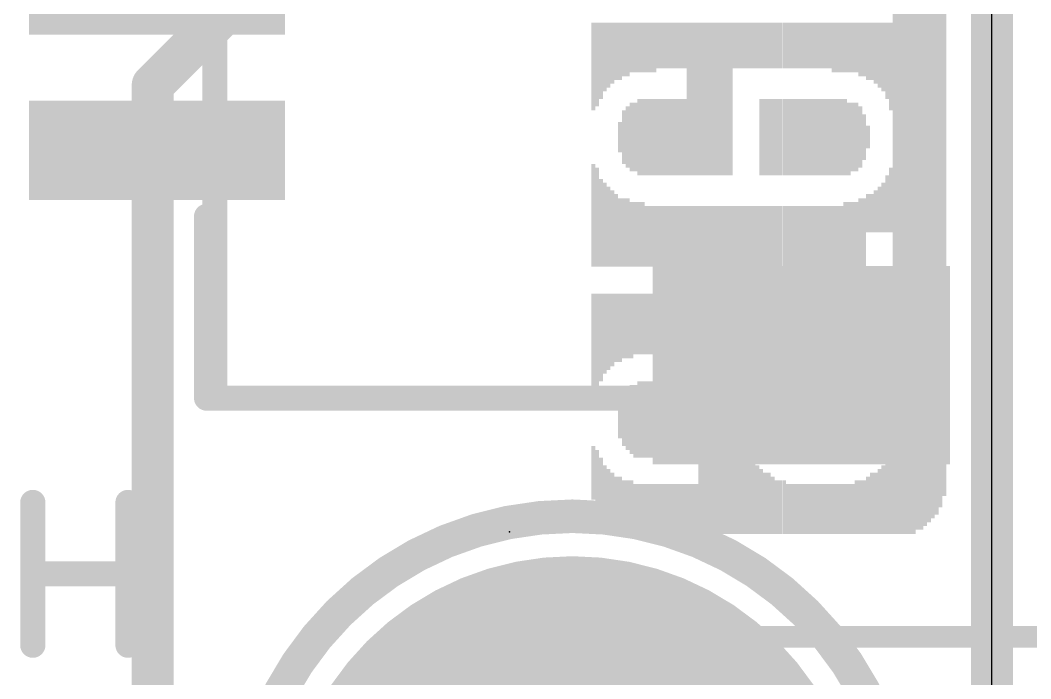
# Model space of a CAD drawing. Extents: x -8.6 to 30.2, y -8.2 to 38.7.
# Drawn here: x 19.52 to 25.63, y 3.56 to 7.54 of the extents above; entities that cross this region are included whole.
import ezdxf

# ---------------------------------------------------------------- set-up
doc = ezdxf.new("R2010")
doc.units = 0
for name, color, linetype in [('1', 12, 'CONTINUOUS'), ('16', 5, 'CONTINUOUS'), ('17', 110, 'CONTINUOUS'), ('20', 53, 'CONTINUOUS'), ('21', 40, 'CONTINUOUS'), ('22', 6, 'CONTINUOUS'), ('24', 6, 'CONTINUOUS'), ('47', 253, 'CONTINUOUS'), ('51', 253, 'CONTINUOUS')]:
    doc.layers.add(name, color=color, linetype=linetype)

# ---------------------------------------------------------------- blocks, each defined once
blk = doc.blocks.new('RECT')
blk.add_solid([(-0.5, -0.5), (0.5, -0.5), (-0.5, 0.5), (0.5, 0.5)])
blk = doc.blocks.new('ROUNDP')
at = {"const_width": 0.5}
blk.add_lwpolyline([(0, -0.25, 1), (0, 0.25, 1), (0, -0.25)], format="xyb", dxfattribs=at)

msp = doc.modelspace()

# ---------------------------------------------------------------- linework, layer by layer
at = {"layer": '1', "const_width": 0.254}
msp.add_lwpolyline([(25.4, 11.43), (25.4, 0)], dxfattribs=at)
at = {"layer": '16', "const_width": 0.254}
for points in [[(25.4, 11.43), (25.4, 0)], [(20.32, 7.1501), (21.8059, 8.636)], [(20.32, 1.905), (20.32, 7.1501)]]:
    msp.add_lwpolyline(points, dxfattribs=at)
at = {"layer": '16', "const_width": 0.127}
for points in [[(20.3835, 7.1501, 1), (20.2565, 7.1501)], [(20.2751, 7.195, 1), (20.3649, 7.1052)]]:
    msp.add_lwpolyline(points, format="xyb", dxfattribs=at)
at = {"layer": '20'}
msp.add_line((25.4, 2.54), (25.4, 29.21), dxfattribs=at)
at = {"layer": '21', "const_width": 0.1524}
for points in [[(24.946, 6.155), (24.946, 10.355)], [(20.646, 5.255), (20.646, 6.355)], [(23.246, 5.255), (20.646, 5.255)], [(19.594, 3.7592), (19.594, 4.6235)], [(20.1702, 4.6235), (20.1702, 3.7592)], [(19.594, 4.1914), (20.1702, 4.1914)]]:
    msp.add_lwpolyline(points, dxfattribs=at)
at = {"layer": '21'}
for points, const_width in [([(20.6841, 6.355, 1), (20.6079, 6.355)], 0.0762), ([(24.9079, 6.155, 1), (24.9841, 6.155)], 0.0762), ([(20.646, 5.2931, 1), (20.646, 5.2169)], 0.0762), ([(23.246, 5.2169, 1), (23.246, 5.2931)], 0.0762), ([(20.6079, 5.255, 1), (20.6841, 5.255)], 0.0762), ([(19.6321, 4.6235, 1), (19.5559, 4.6235)], 0.0762), ([(20.2083, 4.6235, 1), (20.1321, 4.6235)], 0.0762), ([(22.86, 0.54, 1), (22.86, 4.54, 1), (22.86, 0.54)], 0.2032), ([(19.594, 4.2295, 1), (19.594, 4.1533)], 0.0762), ([(20.1702, 4.1533, 1), (20.1702, 4.2295)], 0.0762), ([(19.5559, 3.7592, 1), (19.6321, 3.7592)], 0.0762), ([(20.1321, 3.7592, 1), (20.2083, 3.7592)], 0.0762)]:
    msp.add_lwpolyline(points, format="xyb", dxfattribs=dict(at, const_width=const_width))
at = {"layer": '24'}
msp.add_point((22.479, 4.445), dxfattribs=at)
at = {"layer": '47', "const_width": 0.13}
for points in [[(25.4, 9.144), (25.4, -8.173)], [(22.86, 3.81), (30.144, 3.81)]]:
    msp.add_lwpolyline(points, dxfattribs=at)
at = {"layer": '47', "const_width": 0.065}
msp.add_lwpolyline([(22.86, 3.8425, 1), (22.86, 3.7775)], format="xyb", dxfattribs=at)
at = {"layer": '51', "const_width": 0.1524}
for points in [[(20.696, 5.255), (20.696, 11.355)], [(24.946, 11.355), (24.946, 5.255)], [(24.946, 5.255), (20.696, 5.255)]]:
    msp.add_lwpolyline(points, dxfattribs=at)
at = {"layer": '51', "const_width": 0.0762}
for points in [[(20.696, 5.2931, 1), (20.696, 5.2169)], [(24.946, 5.2169, 1), (24.946, 5.2931)], [(20.6579, 5.255, 1), (20.7341, 5.255)], [(24.9079, 5.255, 1), (24.9841, 5.255)]]:
    msp.add_lwpolyline(points, format="xyb", dxfattribs=at)

# ---------------------------------------------------------------- block references
at = {"layer": '1', "rotation": 180}
for p, xscale, yscale in [((20.346, 7.755), 1.55, 0.6), ((20.346, 6.755), 1.55, 0.6), ((24.246, 5.455), 1.8, 1.2)]:
    msp.add_blockref('RECT', p, dxfattribs=dict(at, xscale=xscale, yscale=yscale))
at = {"layer": '17', "xscale": 3.516, "yscale": 3.516}
msp.add_blockref('ROUNDP', (22.86, 2.54), dxfattribs=at)
msp.add_blockref('ROUNDP', (22.86, 2.54), dxfattribs=at)
at = {"layer": '22', "rotation": 90}
for p, xscale, yscale in [((24.8111, 8.81), 5.5194, 0.0231), ((24.8342, 8.81), 5.5194, 0.0231), ((24.8573, 8.81), 5.5194, 0.0231), ((24.8804, 8.81), 5.5194, 0.0231), ((24.9036, 8.81), 5.5194, 0.0231), ((24.9267, 8.7973), 5.494, 0.0231), ((24.9498, 8.7973), 5.494, 0.0231), ((24.9729, 8.7859), 5.4712, 0.0231), ((24.996, 8.7859), 5.4712, 0.0231), ((25.019, 8.7744), 5.4483, 0.0229), ((25.042, 8.763), 5.4254, 0.0231), ((25.0651, 8.7516), 5.4026, 0.0231), ((25.0882, 8.7287), 5.3569, 0.0231), ((25.1113, 8.6944), 5.2883, 0.0231), ((22.987, 7.2631), 0.5309, 0.0229), ((23.01, 7.2746), 0.508, 0.0231), ((23.0331, 7.2974), 0.4623, 0.0231), ((23.0562, 7.3203), 0.4166, 0.0231), ((23.0793, 7.3317), 0.3937, 0.0231), ((23.1024, 7.3431), 0.3708, 0.0231), ((23.1256, 7.3546), 0.348, 0.0231), ((23.1487, 7.3546), 0.348, 0.0231), ((23.1718, 7.366), 0.3251, 0.0231), ((23.1949, 7.366), 0.3251, 0.0231), ((23.218, 7.3774), 0.3023, 0.0231), ((23.241, 7.3774), 0.3023, 0.0229), ((23.264, 7.3774), 0.3023, 0.0231), ((23.2871, 7.3774), 0.3023, 0.0231), ((23.3102, 7.3774), 0.3023, 0.0231), ((23.3333, 7.3774), 0.3023, 0.0231), ((23.3564, 7.3774), 0.3023, 0.0231), ((23.3796, 7.3901), 0.2769, 0.0231), ((23.4027, 7.3901), 0.2769, 0.0231), ((23.4258, 7.3901), 0.2769, 0.0231), ((23.4489, 7.3901), 0.2769, 0.0231), ((23.472, 7.3901), 0.2769, 0.0231), ((23.495, 7.3901), 0.2769, 0.0229), ((23.518, 7.3901), 0.2769, 0.0231), ((23.5411, 7.3901), 0.2769, 0.0231), ((23.5642, 7.0663), 0.9246, 0.0231), ((23.5873, 7.0663), 0.9246, 0.0231), ((23.6104, 7.0663), 0.9246, 0.0231), ((23.6336, 7.0663), 0.9246, 0.0231), ((23.6567, 7.0663), 0.9246, 0.0231), ((23.6798, 7.0663), 0.9246, 0.0231), ((23.7029, 7.0663), 0.9246, 0.0231), ((23.726, 7.0663), 0.9246, 0.0231), ((23.749, 7.0663), 0.9246, 0.0229), ((23.772, 7.0663), 0.9246, 0.0231), ((23.7951, 7.0663), 0.9246, 0.0231), ((23.8182, 7.0663), 0.9246, 0.0231), ((23.8413, 7.3901), 0.2769, 0.0231), ((23.8644, 7.3901), 0.2769, 0.0231), ((23.8876, 7.3901), 0.2769, 0.0231), ((23.9107, 7.3901), 0.2769, 0.0231), ((23.9338, 7.3901), 0.2769, 0.0231), ((23.9569, 7.3901), 0.2769, 0.0231), ((23.98, 7.3901), 0.2769, 0.0231), ((24.003, 7.3901), 0.2769, 0.0229), ((24.026, 7.3901), 0.2769, 0.0231), ((24.0491, 7.3901), 0.2769, 0.0231), ((24.0722, 7.3901), 0.2769, 0.0231), ((24.0953, 7.3901), 0.2769, 0.0231), ((24.1184, 7.3901), 0.2769, 0.0231), ((24.1416, 7.3901), 0.2769, 0.0231), ((24.1647, 7.3901), 0.2769, 0.0231), ((24.1878, 7.3901), 0.2769, 0.0231), ((24.2109, 7.3901), 0.2769, 0.0231), ((24.234, 7.3901), 0.2769, 0.0231), ((24.257, 7.3901), 0.2769, 0.0229), ((24.28, 7.3901), 0.2769, 0.0231), ((24.3031, 7.3901), 0.2769, 0.0231), ((24.3262, 7.3901), 0.2769, 0.0231), ((24.3493, 7.3901), 0.2769, 0.0231), ((24.3724, 7.3901), 0.2769, 0.0231), ((24.3956, 7.3901), 0.2769, 0.0231), ((24.4187, 7.3901), 0.2769, 0.0231), ((24.4418, 7.3774), 0.3023, 0.0231), ((24.4649, 7.3774), 0.3023, 0.0231), ((24.488, 7.3774), 0.3023, 0.0231), ((24.511, 7.3774), 0.3023, 0.0229), ((24.534, 7.3774), 0.3023, 0.0231), ((24.5571, 7.3774), 0.3023, 0.0231), ((24.5802, 7.3774), 0.3023, 0.0231), ((24.6033, 7.366), 0.3251, 0.0231), ((24.6264, 7.366), 0.3251, 0.0231), ((24.6496, 7.3546), 0.348, 0.0231), ((24.6727, 7.3546), 0.348, 0.0231), ((24.6958, 7.3431), 0.3708, 0.0231), ((24.7189, 7.3317), 0.3937, 0.0231), ((24.742, 7.3203), 0.4166, 0.0231), ((24.765, 7.2974), 0.4623, 0.0229), ((24.788, 7.2631), 0.5309, 0.0231), ((23.218, 6.8351), 0.4166, 0.0231), ((23.241, 6.8351), 0.4166, 0.0229), ((23.264, 6.8351), 0.4623, 0.0231), ((23.2871, 6.8351), 0.4623, 0.0231), ((23.3102, 6.8351), 0.4623, 0.0231), ((23.3333, 6.8351), 0.4623, 0.0231), ((23.3564, 6.8351), 0.4623, 0.0231), ((23.3796, 6.8351), 0.4623, 0.0231), ((23.4027, 6.8351), 0.4623, 0.0231), ((23.4258, 6.8351), 0.4623, 0.0231), ((23.4489, 6.8351), 0.4623, 0.0231), ((23.472, 6.8351), 0.4623, 0.0231), ((23.495, 6.8351), 0.4623, 0.0229), ((23.518, 6.8351), 0.4623, 0.0231), ((23.5411, 6.8351), 0.4623, 0.0231), ((24.003, 6.8351), 0.4623, 0.0229), ((24.026, 6.8351), 0.4623, 0.0231), ((24.0491, 6.8351), 0.4623, 0.0231), ((24.0722, 6.8351), 0.4623, 0.0231), ((24.0953, 6.8351), 0.4623, 0.0231), ((24.1184, 6.8351), 0.4623, 0.0231), ((24.1416, 6.8351), 0.4623, 0.0231), ((24.1647, 6.8351), 0.4623, 0.0231), ((24.1878, 6.8351), 0.4623, 0.0231), ((24.2109, 6.8351), 0.4623, 0.0231), ((24.234, 6.8351), 0.4623, 0.0231), ((24.257, 6.8351), 0.4623, 0.0229), ((24.28, 6.8351), 0.4623, 0.0231), ((24.3031, 6.8351), 0.4623, 0.0231), ((24.3262, 6.8351), 0.4623, 0.0231), ((24.3493, 6.8351), 0.4623, 0.0231), ((24.3724, 6.8351), 0.4623, 0.0231), ((24.3956, 6.8351), 0.4623, 0.0231), ((24.4187, 6.8351), 0.4623, 0.0231), ((24.4418, 6.8351), 0.4623, 0.0231), ((24.4649, 6.8351), 0.4623, 0.0231), ((24.488, 6.8351), 0.4623, 0.0231), ((24.511, 6.8351), 0.4623, 0.0229), ((24.534, 6.8237), 0.4394, 0.0231), ((24.5571, 6.8351), 0.4166, 0.0231), ((24.5802, 6.8351), 0.4166, 0.0231), ((23.1718, 6.8351), 0.3251, 0.0231), ((23.1949, 6.8351), 0.3708, 0.0231), ((24.6033, 6.8351), 0.3708, 0.0231), ((23.1487, 6.8351), 0.1829, 0.0231), ((24.6264, 6.8339), 0.2769, 0.0231), ((24.6496, 6.8351), 0.1372, 0.0231), ((22.987, 6.3614), 0.6223, 0.0229), ((23.01, 6.35), 0.5994, 0.0231), ((24.788, 6.4541), 0.3912, 0.0231), ((23.0331, 6.3157), 0.5309, 0.0231), ((23.0562, 6.3043), 0.508, 0.0231), ((24.742, 6.4084), 0.2997, 0.0231), ((24.765, 6.4313), 0.3454, 0.0229), ((23.0793, 6.2929), 0.4851, 0.0231), ((23.1024, 6.2814), 0.4623, 0.0231), ((23.1256, 6.27), 0.4394, 0.0231), ((24.6496, 6.3741), 0.2311, 0.0231), ((24.6727, 6.3741), 0.2311, 0.0231), ((24.6958, 6.3856), 0.254, 0.0231), ((24.7189, 6.397), 0.2769, 0.0231), ((23.1487, 6.2573), 0.414, 0.0231), ((23.1718, 6.2573), 0.414, 0.0231), ((23.1949, 6.2573), 0.414, 0.0231), ((23.218, 6.2459), 0.3912, 0.0231), ((23.241, 6.2459), 0.3912, 0.0229), ((23.264, 6.2459), 0.3912, 0.0231), ((23.2871, 6.2459), 0.3912, 0.0231), ((24.511, 6.2459), 0.3912, 0.0229), ((24.534, 6.2459), 0.3912, 0.0231), ((24.5571, 6.2459), 0.3912, 0.0231), ((24.5802, 6.2459), 0.3912, 0.0231), ((24.6033, 6.2573), 0.414, 0.0231), ((24.6264, 6.2573), 0.414, 0.0231), ((23.3102, 6.2344), 0.3683, 0.0231), ((23.3333, 6.2344), 0.3683, 0.0231), ((23.3564, 6.2344), 0.3683, 0.0231), ((23.3796, 6.2344), 0.3683, 0.0231), ((23.4027, 6.2344), 0.3683, 0.0231), ((23.4258, 6.2344), 0.3683, 0.0231), ((23.4489, 6.2344), 0.3683, 0.0231), ((23.472, 6.2344), 0.3683, 0.0231), ((23.495, 6.2344), 0.3683, 0.0229), ((23.518, 6.2344), 0.3683, 0.0231), ((23.5411, 6.2344), 0.3683, 0.0231), ((23.5642, 6.2344), 0.3683, 0.0231), ((23.5873, 6.2344), 0.3683, 0.0231), ((23.6104, 6.2344), 0.3683, 0.0231), ((23.6336, 6.2344), 0.3683, 0.0231), ((23.6567, 6.2344), 0.3683, 0.0231), ((23.6798, 6.2344), 0.3683, 0.0231), ((23.7029, 6.2344), 0.3683, 0.0231), ((23.726, 6.2344), 0.3683, 0.0231), ((23.749, 6.2344), 0.3683, 0.0229), ((23.772, 6.2344), 0.3683, 0.0231), ((23.7951, 6.2344), 0.3683, 0.0231), ((23.8182, 6.2344), 0.3683, 0.0231), ((23.8413, 6.2344), 0.3683, 0.0231), ((23.8644, 6.2344), 0.3683, 0.0231), ((23.8876, 6.2344), 0.3683, 0.0231), ((23.9107, 6.2344), 0.3683, 0.0231), ((23.9338, 6.2344), 0.3683, 0.0231), ((23.9569, 6.2344), 0.3683, 0.0231), ((23.98, 6.2344), 0.3683, 0.0231), ((24.003, 6.2344), 0.3683, 0.0229), ((24.026, 6.2344), 0.3683, 0.0231), ((24.0491, 6.2344), 0.3683, 0.0231), ((24.0722, 6.2344), 0.3683, 0.0231), ((24.0953, 6.2344), 0.3683, 0.0231), ((24.1184, 6.2344), 0.3683, 0.0231), ((24.1416, 6.2344), 0.3683, 0.0231), ((24.1647, 6.2344), 0.3683, 0.0231), ((24.1878, 6.2344), 0.3683, 0.0231), ((24.2109, 6.2344), 0.3683, 0.0231), ((24.234, 6.2344), 0.3683, 0.0231), ((24.257, 6.2344), 0.3683, 0.0229), ((24.28, 6.2344), 0.3683, 0.0231), ((24.3031, 6.2344), 0.3683, 0.0231), ((24.3262, 6.2344), 0.3683, 0.0231), ((24.3493, 6.2344), 0.3683, 0.0231), ((24.3724, 6.2344), 0.3683, 0.0231), ((24.3956, 6.2344), 0.3683, 0.0231), ((24.4187, 6.2344), 0.3683, 0.0231), ((24.4418, 6.2344), 0.3683, 0.0231), ((24.4649, 6.2344), 0.3683, 0.0231), ((24.488, 6.2344), 0.3683, 0.0231), ((22.987, 5.588), 0.5994, 0.0229), ((23.01, 5.5994), 0.5766, 0.0231), ((23.0331, 5.6223), 0.5309, 0.0231), ((23.0562, 5.6452), 0.4851, 0.0231), ((23.0793, 5.6566), 0.4623, 0.0231), ((23.1024, 5.668), 0.4394, 0.0231), ((23.1256, 5.6807), 0.414, 0.0231), ((23.1487, 5.6807), 0.414, 0.0231), ((23.1718, 5.6921), 0.3912, 0.0231), ((23.1949, 5.6921), 0.3912, 0.0231), ((23.218, 5.6921), 0.3912, 0.0231), ((23.241, 5.7036), 0.3683, 0.0229), ((23.264, 5.7036), 0.3683, 0.0231), ((23.2871, 5.7036), 0.3683, 0.0231), ((23.3102, 5.7036), 0.3683, 0.0231), ((23.3333, 5.7036), 0.3683, 0.0231), ((23.3564, 5.7036), 0.3683, 0.0231), ((23.3796, 5.7036), 0.3683, 0.0231), ((23.4027, 5.7036), 0.3683, 0.0231), ((23.4258, 5.7036), 0.3683, 0.0231), ((23.4489, 5.7036), 0.3683, 0.0231), ((23.472, 5.7036), 0.3683, 0.0231), ((23.495, 5.7036), 0.3683, 0.0229), ((23.518, 5.7036), 0.3683, 0.0231), ((23.5411, 5.7036), 0.3683, 0.0231), ((23.5642, 5.7036), 0.3683, 0.0231), ((23.5873, 5.7036), 0.3683, 0.0231), ((23.6104, 5.7036), 0.3683, 0.0231), ((23.6336, 5.7036), 0.3683, 0.0231), ((23.6567, 5.7036), 0.3683, 0.0231), ((23.6798, 5.6921), 0.3912, 0.0231), ((23.7029, 5.6921), 0.3912, 0.0231), ((23.726, 5.6807), 0.414, 0.0231), ((23.749, 5.6807), 0.414, 0.0229), ((23.772, 5.668), 0.4394, 0.0231), ((23.7951, 5.6566), 0.4623, 0.0231), ((23.8182, 5.6452), 0.4851, 0.0231), ((23.8413, 5.6337), 0.508, 0.0231), ((23.8644, 5.6223), 0.5309, 0.0231), ((23.8876, 5.5994), 0.5766, 0.0231), ((23.9107, 5.588), 0.5994, 0.0231), ((23.9338, 5.5651), 0.6452, 0.0231), ((23.9569, 5.541), 0.6934, 0.0231), ((23.98, 5.5296), 0.7163, 0.0231), ((24.003, 5.5067), 0.762, 0.0229), ((24.026, 5.4953), 0.7849, 0.0231), ((24.0491, 5.4724), 0.8306, 0.0231), ((24.0722, 5.4496), 0.8763, 0.0231), ((24.0953, 5.4381), 0.8992, 0.0231), ((24.1184, 5.4267), 0.922, 0.0231), ((24.1416, 5.414), 0.9474, 0.0231), ((24.1647, 5.4026), 0.9703, 0.0231), ((24.1878, 5.4026), 0.9703, 0.0231), ((24.2109, 5.7036), 0.3683, 0.0231), ((24.234, 5.7036), 0.3683, 0.0231), ((24.257, 5.7036), 0.3683, 0.0229), ((24.28, 5.7036), 0.3683, 0.0231), ((24.3031, 5.7036), 0.3683, 0.0231), ((24.3262, 5.7036), 0.3683, 0.0231), ((24.3493, 5.7036), 0.3683, 0.0231), ((24.3724, 5.7036), 0.3683, 0.0231), ((24.3956, 5.7036), 0.3683, 0.0231), ((24.4187, 5.7036), 0.3683, 0.0231), ((24.4418, 5.7036), 0.3683, 0.0231), ((24.4649, 5.7036), 0.3683, 0.0231), ((24.488, 5.7036), 0.3683, 0.0231), ((24.511, 5.7036), 0.3683, 0.0229), ((24.534, 5.7036), 0.3683, 0.0231), ((24.5571, 5.6921), 0.3912, 0.0231), ((24.5802, 5.6921), 0.3912, 0.0231), ((24.6033, 5.6921), 0.3912, 0.0231), ((24.6264, 5.6807), 0.414, 0.0231), ((24.8111, 5.16), 1.4554, 0.0231), ((24.8342, 5.16), 1.4554, 0.0231), ((24.8573, 5.16), 1.4554, 0.0231), ((24.8804, 5.16), 1.4554, 0.0231), ((24.9036, 5.16), 1.4554, 0.0231), ((24.9267, 5.16), 1.4554, 0.0231), ((24.9498, 5.1727), 1.43, 0.0231), ((24.9729, 5.1727), 1.43, 0.0231), ((24.996, 5.1841), 1.4072, 0.0231), ((25.019, 5.1956), 1.3843, 0.0229), ((25.042, 5.207), 1.3614, 0.0231), ((25.0651, 5.2184), 1.3386, 0.0231), ((25.0882, 5.2413), 1.2929, 0.0231), ((25.1113, 5.2756), 1.2243, 0.0231), ((24.6496, 5.5766), 0.2057, 0.0231), ((24.6727, 5.5639), 0.2311, 0.0231), ((24.6958, 5.5639), 0.2311, 0.0231), ((24.7189, 5.5524), 0.254, 0.0231), ((24.742, 5.541), 0.2769, 0.0231), ((24.765, 5.5182), 0.3226, 0.0229), ((24.788, 5.4953), 0.3683, 0.0231), ((23.218, 5.1257), 0.4166, 0.0231), ((23.241, 5.1143), 0.4394, 0.0229), ((23.264, 5.1257), 0.4623, 0.0231), ((23.2871, 5.1257), 0.4623, 0.0231), ((23.3102, 5.1257), 0.4623, 0.0231), ((23.3333, 5.1257), 0.4623, 0.0231), ((23.3564, 5.1257), 0.4623, 0.0231), ((23.3796, 5.1257), 0.4623, 0.0231), ((23.4027, 5.1257), 0.4623, 0.0231), ((23.4258, 5.1257), 0.4623, 0.0231), ((23.4489, 5.1257), 0.4623, 0.0231), ((23.472, 5.1257), 0.4623, 0.0231), ((23.495, 5.1257), 0.4623, 0.0229), ((23.518, 5.1257), 0.4623, 0.0231), ((23.5411, 5.1257), 0.4623, 0.0231), ((23.5642, 5.1257), 0.4623, 0.0231), ((23.5873, 5.1257), 0.4623, 0.0231), ((23.6104, 5.1143), 0.4394, 0.0231), ((23.6336, 4.8832), 0.9017, 0.0231), ((23.6567, 4.8832), 0.9017, 0.0231), ((24.2109, 5.1257), 0.4623, 0.0231), ((24.234, 5.1257), 0.4623, 0.0231), ((24.257, 5.1257), 0.4623, 0.0229), ((24.28, 5.1257), 0.4623, 0.0231), ((24.3031, 5.1257), 0.4623, 0.0231), ((24.3262, 5.1257), 0.4623, 0.0231), ((24.3493, 5.1257), 0.4623, 0.0231), ((24.3724, 5.1257), 0.4623, 0.0231), ((24.3956, 5.1257), 0.4623, 0.0231), ((24.4187, 5.1257), 0.4623, 0.0231), ((24.4418, 5.1257), 0.4623, 0.0231), ((24.4649, 5.1257), 0.4623, 0.0231), ((24.488, 5.1257), 0.4623, 0.0231), ((24.511, 5.1257), 0.4623, 0.0229), ((24.534, 5.1143), 0.4394, 0.0231), ((24.5571, 5.1257), 0.4166, 0.0231), ((24.5802, 5.1257), 0.4166, 0.0231), ((23.1718, 5.127), 0.3226, 0.0231), ((23.1949, 5.1257), 0.3708, 0.0231), ((23.6798, 4.8717), 0.8788, 0.0231), ((23.7029, 4.8603), 0.856, 0.0231), ((23.726, 4.8489), 0.8331, 0.0231), ((24.6033, 5.1257), 0.3708, 0.0231), ((24.6264, 5.127), 0.3226, 0.0231), ((23.1487, 5.127), 0.2311, 0.0231), ((23.749, 4.826), 0.7874, 0.0229), ((24.6496, 5.127), 0.1854, 0.0231), ((23.772, 4.8019), 0.7391, 0.0231), ((23.7951, 4.7904), 0.7163, 0.0231), ((23.8182, 4.7676), 0.6706, 0.0231), ((23.8413, 4.7561), 0.6477, 0.0231), ((23.8644, 4.7333), 0.602, 0.0231), ((22.987, 4.8031), 0.3251, 0.0229), ((23.8876, 4.7104), 0.5563, 0.0231), ((23.9107, 4.699), 0.5334, 0.0231), ((23.01, 4.7676), 0.3454, 0.0231), ((23.0331, 4.7219), 0.3454, 0.0231), ((23.9338, 4.6749), 0.4851, 0.0231), ((23.9569, 4.6634), 0.4623, 0.0231), ((24.765, 4.6634), 0.4623, 0.0229), ((24.788, 4.6863), 0.508, 0.0231), ((23.0562, 4.6876), 0.3226, 0.0231), ((23.98, 4.6406), 0.4166, 0.0231), ((24.742, 4.6406), 0.4166, 0.0231), ((23.0793, 4.6647), 0.3226, 0.0231), ((23.1024, 4.6418), 0.3226, 0.0231), ((23.1256, 4.619), 0.3226, 0.0231), ((23.1487, 4.619), 0.3226, 0.0231), ((24.003, 4.6292), 0.3937, 0.0229), ((24.026, 4.6177), 0.3708, 0.0231), ((24.0491, 4.6177), 0.3708, 0.0231), ((24.0722, 4.6063), 0.348, 0.0231), ((24.6496, 4.6063), 0.348, 0.0231), ((24.6727, 4.6177), 0.3708, 0.0231), ((24.6958, 4.6177), 0.3708, 0.0231), ((24.7189, 4.6292), 0.3937, 0.0231), ((23.1718, 4.5949), 0.3251, 0.0231), ((23.1949, 4.5949), 0.3251, 0.0231), ((23.218, 4.5949), 0.3251, 0.0231), ((23.241, 4.5834), 0.3023, 0.0229), ((23.264, 4.5834), 0.3023, 0.0231), ((23.2871, 4.5834), 0.3023, 0.0231), ((23.3102, 4.5834), 0.3023, 0.0231), ((23.3333, 4.5834), 0.3023, 0.0231), ((23.3564, 4.5834), 0.3023, 0.0231), ((23.3796, 4.5834), 0.3023, 0.0231), ((23.4027, 4.5834), 0.3023, 0.0231), ((23.4258, 4.5834), 0.3023, 0.0231), ((23.4489, 4.5834), 0.3023, 0.0231), ((23.472, 4.5834), 0.3023, 0.0231), ((23.495, 4.5834), 0.3023, 0.0229), ((23.518, 4.5834), 0.3023, 0.0231), ((23.5411, 4.5834), 0.3023, 0.0231), ((23.5642, 4.5834), 0.3023, 0.0231), ((23.5873, 4.5834), 0.3023, 0.0231), ((23.6104, 4.5834), 0.3023, 0.0231), ((24.0953, 4.5949), 0.3251, 0.0231), ((24.1184, 4.5949), 0.3251, 0.0231), ((24.1416, 4.5949), 0.3251, 0.0231), ((24.1647, 4.5834), 0.3023, 0.0231), ((24.1878, 4.5834), 0.3023, 0.0231), ((24.2109, 4.5834), 0.3023, 0.0231), ((24.234, 4.5834), 0.3023, 0.0231), ((24.257, 4.5834), 0.3023, 0.0229), ((24.28, 4.5834), 0.3023, 0.0231), ((24.3031, 4.5834), 0.3023, 0.0231), ((24.3262, 4.5834), 0.3023, 0.0231), ((24.3493, 4.5834), 0.3023, 0.0231), ((24.3724, 4.5834), 0.3023, 0.0231), ((24.3956, 4.5834), 0.3023, 0.0231), ((24.4187, 4.5834), 0.3023, 0.0231), ((24.4418, 4.5834), 0.3023, 0.0231), ((24.4649, 4.5834), 0.3023, 0.0231), ((24.488, 4.5834), 0.3023, 0.0231), ((24.511, 4.5834), 0.3023, 0.0229), ((24.534, 4.5834), 0.3023, 0.0231), ((24.5571, 4.5834), 0.3023, 0.0231), ((24.5802, 4.5949), 0.3251, 0.0231), ((24.6033, 4.5949), 0.3251, 0.0231), ((24.6264, 4.5949), 0.3251, 0.0231)]:
    msp.add_blockref('RECT', p, dxfattribs=dict(at, xscale=xscale, yscale=yscale))

doc.saveas('drawing.dxf')
